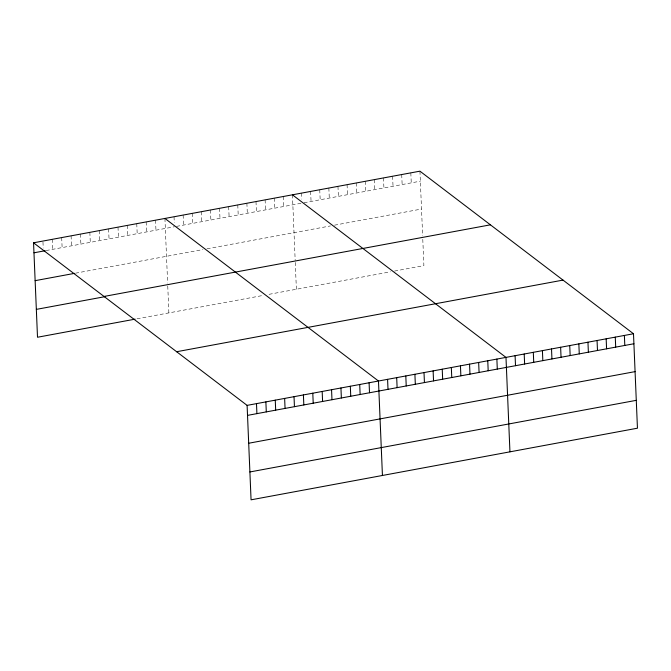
<?xml version="1.0" encoding="UTF-8"?>
<svg xmlns="http://www.w3.org/2000/svg" width="671" height="671" viewBox="0 0 671 671"><rect width="100%" height="100%" fill="white"/><g stroke="black" fill="none" stroke-linecap="round" stroke-linejoin="round"><path stroke-width="0.5" stroke-dasharray="3.35 2.52" d="M46.165 250.535L174.443 226.756M176.473 226.387L301.95 203.12M303.98 202.751L420.356 181.178M75.487 273.189L202.936 249.562M206.987 248.807L330.442 225.926M334.493 225.179L421.522 209.042M136.976 318.809L262.99 295.45M269.063 294.326L390.497 271.814M394.548 271.067L423.896 265.624L422.764 238.784M419.937 171.172L422.646 235.84M410.828 172.866L411.248 182.864M401.719 174.552L402.139 184.55M392.61 176.238L393.03 186.236M383.502 177.932L383.921 187.93M374.393 179.618L374.812 189.616M365.284 181.304L365.703 191.302M356.184 182.99L356.603 192.996M347.075 184.684L347.494 194.682M337.966 186.37L338.385 196.368M328.857 188.056L329.276 198.054M319.748 189.75L320.168 199.748M310.639 191.436L311.059 201.434M301.539 193.122L301.782 199.119M292.43 194.808L295.181 260.432M295.257 262.42L296.389 289.26M283.321 196.502L283.741 206.5M274.213 198.188L274.632 208.186M265.104 199.874L265.523 209.872M255.995 201.568L256.414 211.566M246.886 203.254L247.305 213.252M237.786 204.94L238.197 214.938M228.677 206.626L229.096 216.632M219.568 208.32L219.987 218.318M210.459 210.006L210.879 220.004M201.35 211.692L201.77 221.69M192.242 213.386L192.661 223.384M183.133 215.072L183.552 225.07M174.032 216.758L174.275 222.755M164.923 218.444L167.633 283.112M167.758 286.056L168.882 312.896M155.538 220.189L155.957 230.187M146.152 221.925L146.572 231.923M136.767 223.669L137.186 233.667M127.389 225.406L127.809 235.404M118.004 227.142L118.423 237.14M108.618 228.886L109.037 238.884M99.233 230.623L99.652 240.621M89.855 232.359L90.275 242.365M80.47 234.104L80.889 244.101M71.084 235.84L71.503 245.838M61.698 237.584L62.118 247.582M52.321 239.321L52.732 249.318M42.978 242.063L43.229 248.06"/><path stroke-width="1.01" d="M33.55 242.801L419.937 171.172L633.491 333.755L637.45 428.199L251.063 499.828L247.104 405.376L33.55 242.801L37.509 337.245L135.097 319.153M33.969 252.799L45.225 250.711M35.135 280.663L74.548 273.357M104.022 296.448L490.409 224.827M36.343 309.381L104.844 296.683M176.632 351.73L563.019 280.101M247.104 405.376L633.491 333.755M247.524 415.374L633.91 343.753M248.698 443.246L635.076 371.625M249.897 471.956L636.284 400.335M292.43 194.808L505.984 357.391L509.943 451.835M164.923 218.444L378.478 381.027L382.436 475.471M624.382 335.441L624.802 345.439M615.273 337.127L615.693 347.133M606.165 338.821L606.584 348.819M597.064 340.507L597.484 350.505M587.955 342.193L588.375 352.191M578.847 343.887L579.266 353.885M569.738 345.573L570.157 355.571M560.629 347.259L561.048 357.257M551.52 348.945L551.939 358.951M542.411 350.639L542.831 360.637M533.311 352.325L533.73 362.323M524.202 354.011L524.621 364.009M515.093 355.697L515.513 365.703M496.875 359.077L497.295 369.075M487.767 360.763L488.186 370.761M478.658 362.457L479.077 372.455M469.557 364.143L469.977 374.141M460.449 365.829L460.868 375.827M451.34 367.515L451.759 377.521M442.231 369.209L442.65 379.207M433.122 370.895L433.541 380.893M424.013 372.581L424.433 382.579M414.904 374.275L415.324 384.273M405.804 375.961L406.223 385.959M396.695 377.647L397.115 387.645M387.586 379.333L388.006 389.339M369.092 382.764L369.511 392.761M359.715 384.5L360.134 394.506M350.329 386.244L350.748 396.242M340.943 387.981L341.363 397.978M331.558 389.725L331.977 399.723M322.181 391.461L322.592 401.459M312.795 393.198L313.214 403.204M303.409 394.942L303.829 404.94M294.024 396.678L294.443 406.676M284.638 398.423L285.058 408.421M275.261 400.159L275.68 410.157M265.875 401.895L266.295 411.893M256.49 403.64L256.909 413.638"/></g></svg>
